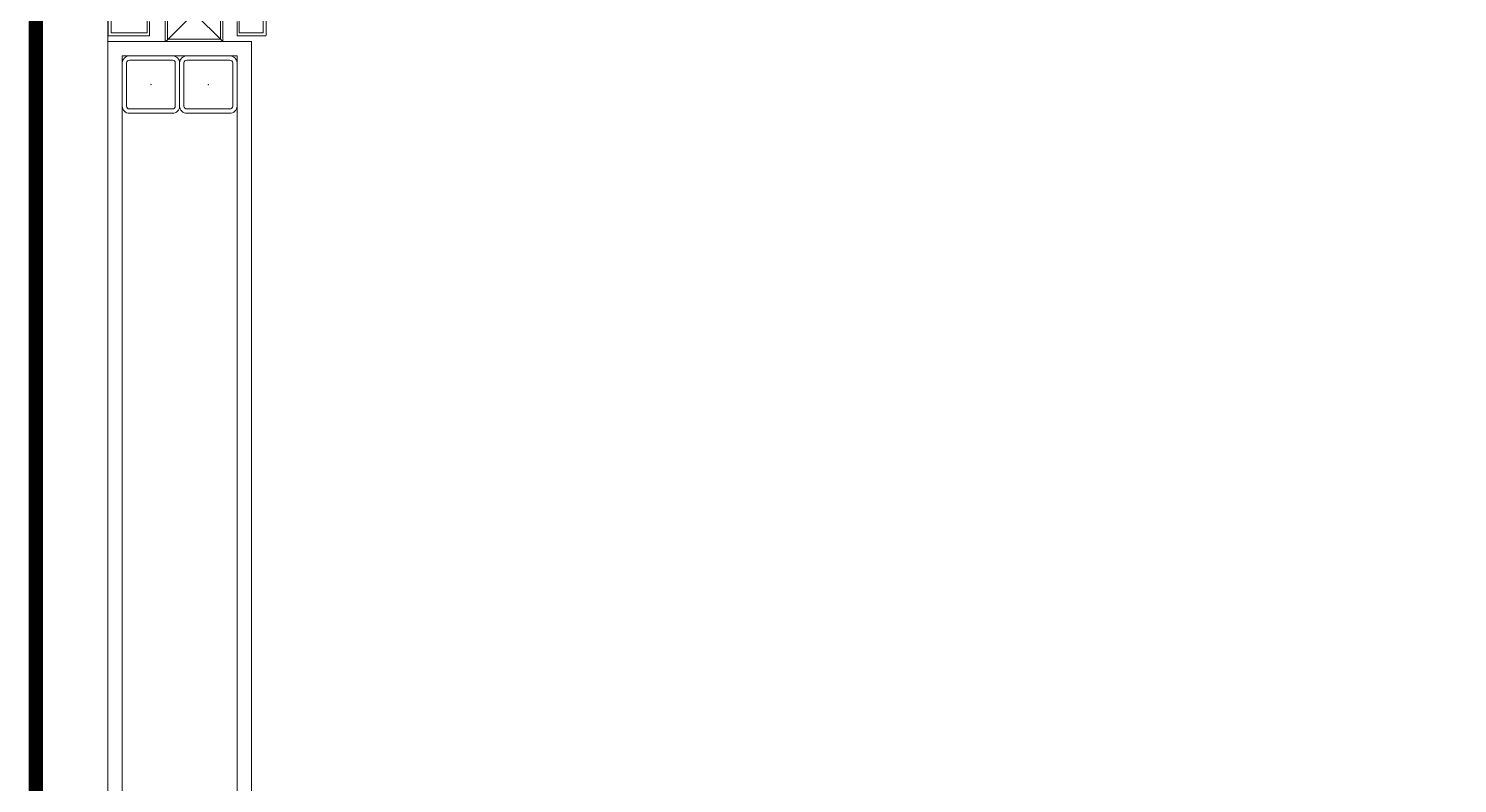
# Model space of a CAD drawing. Extents: x -1439 to 23780, y -1362 to 4476.
# Drawn here: x 1512 to 1611.6, y 449.3 to 501.9 of the extents above; entities that cross this region are included whole.
import ezdxf

# ---------------------------------------------------------------- set-up
doc = ezdxf.new("R2010")
doc.units = 0
doc.header["$MEASUREMENT"] = 0
doc.linetypes.add('Audi$0$HIDDEN2', pattern=[4.7625, 3.175, -1.5875])
doc.layers.get('0').update_dxf_attribs({"color": 9, "lineweight": 9})
for name, color, linetype, lineweight in [('Audi$0$10', 8, 'Continuous', 9), ('Audi$0$11', 8, 'Continuous', 9), ('Audi$0$21', 8, 'Continuous', 9), ('Audi$0$35', 8, 'Continuous', 9)]:
    doc.layers.add(name, color=color, linetype=linetype, lineweight=lineweight)

# ---------------------------------------------------------------- blocks, each defined once
blk = doc.blocks.new('Audi$0$Prf-40x40')
for points in [[(1.5, -2), (-1.5, -2, -0.414214), (-2, -1.5), (-2, 1.5, -0.414214), (-1.5, 2), (1.5, 2, -0.414214), (2, 1.5), (2, -1.5, -0.414214)], [(1.5, -1.7), (-1.5, -1.7, -0.414214), (-1.7, -1.5), (-1.7, 1.5, -0.414214), (-1.5, 1.7), (1.5, 1.7, -0.414214), (1.7, 1.5), (1.7, -1.5, -0.414214)]]:
    blk.add_lwpolyline(points, format="xyb", close=True)
at = {"color": 252}
blk.add_point((0, 0), dxfattribs=at)
blk = doc.blocks.new('Audi$0$p-korkasa_40x40')
at = {"layer": 'Audi$0$10'}
for points in [[(-2, -2), (-2, -2, 4.557572), (-2, -2), (2, -2, 6.895317), (2, -2), (2, -2), (2, 2), (-2, 2), (-2, -2)], [(-1.85, -1.85), (-1.85, 1.85), (1.85, 1.85), (1.85, -1.85), (-1.85, -1.85, -4.556435), (-1.85, -1.85)]]:
    blk.add_lwpolyline(points, format="xyb", close=True, dxfattribs=at)
for points in [[(2, -2), (-2, 2)], [(2, 2), (-2, -1.969)]]:
    blk.add_lwpolyline(points, dxfattribs=at)
blk = doc.blocks.new('Audi$0$p-kapı')
at = {"layer": 'Audi$0$10'}
for points in [[(3, -1.4), (3, -0.425, -0.414214), (3.025, -0.4), (4.995, -0.4, -0.414214), (5.02, -0.425), (5.02, -4.05, -0.414214)], [(-5.98, -4.05), (-5.98, -0.425, -0.414214), (-5.955, -0.4), (-3.125, -0.4, -0.414214), (-3.1, -0.425), (-3.1, -1.4)]]:
    blk.add_lwpolyline(points, format="xyb", dxfattribs=at)
for points in [[(-5.78, -0.6), (-5.78, -4), (-2, -4), (-2, -1.58), (-3.26, -1.58), (-3.26, -0.6)], [(2, -1.58), (3.16, -1.58), (3.16, -0.6), (4.82, -0.6), (4.82, -4), (2, -4)]]:
    blk.add_lwpolyline(points, close=True, dxfattribs=at)
at = {"layer": 'Audi$0$10', "rotation": 270}
blk.add_blockref('Audi$0$p-korkasa_40x40', (0, -2), dxfattribs=at)
blk = doc.blocks.new('Audi$0$p-zemin kat')
at = {"layer": 'Audi$0$11'}
for points in [[(1517.5, 345), (1517.5, 501), (1527.5, 501), (1527.5, 345)], [(1518.5, 345), (1518.5, 500), (1526.5, 500), (1526.5, 345)]]:
    blk.add_lwpolyline(points, dxfattribs=at)
at = {"xscale": -1, "rotation": 180}
blk.add_blockref('Audi$0$p-kapı', (1523.5, 501), dxfattribs=at)
at = {"layer": 'Audi$0$10', "xscale": -1}
for p in [(1520.5, 498), (1524.5, 498)]:
    blk.add_blockref('Audi$0$Prf-40x40', p, dxfattribs=at)

msp = doc.modelspace()

# ---------------------------------------------------------------- linework, layer by layer
at = {"layer": 'Audi$0$21', "linetype": 'Audi$0$HIDDEN2', "ltscale": 0.1, "const_width": 1}
msp.add_lwpolyline([(1512.473, 758.113), (1982.899, 758.113), (1982.899, 277.938), (1512.473, 277.938)], close=True, dxfattribs=at)
at = {"layer": 'Audi$0$35'}
msp.add_lwpolyline([(1527.5, 347), (1675.978, 347, -0.039712), (1812.307, 720), (1527.5, 720), (1527.5, 591), (1517.5, 591), (1517.5, 501), (1527.5, 501)], format="xyb", close=True, dxfattribs=at)

# ---------------------------------------------------------------- block references
at = {"layer": 'Audi$0$10'}
msp.add_blockref('Audi$0$p-zemin kat', (0, 0), dxfattribs=at)

doc.saveas('drawing.dxf')
